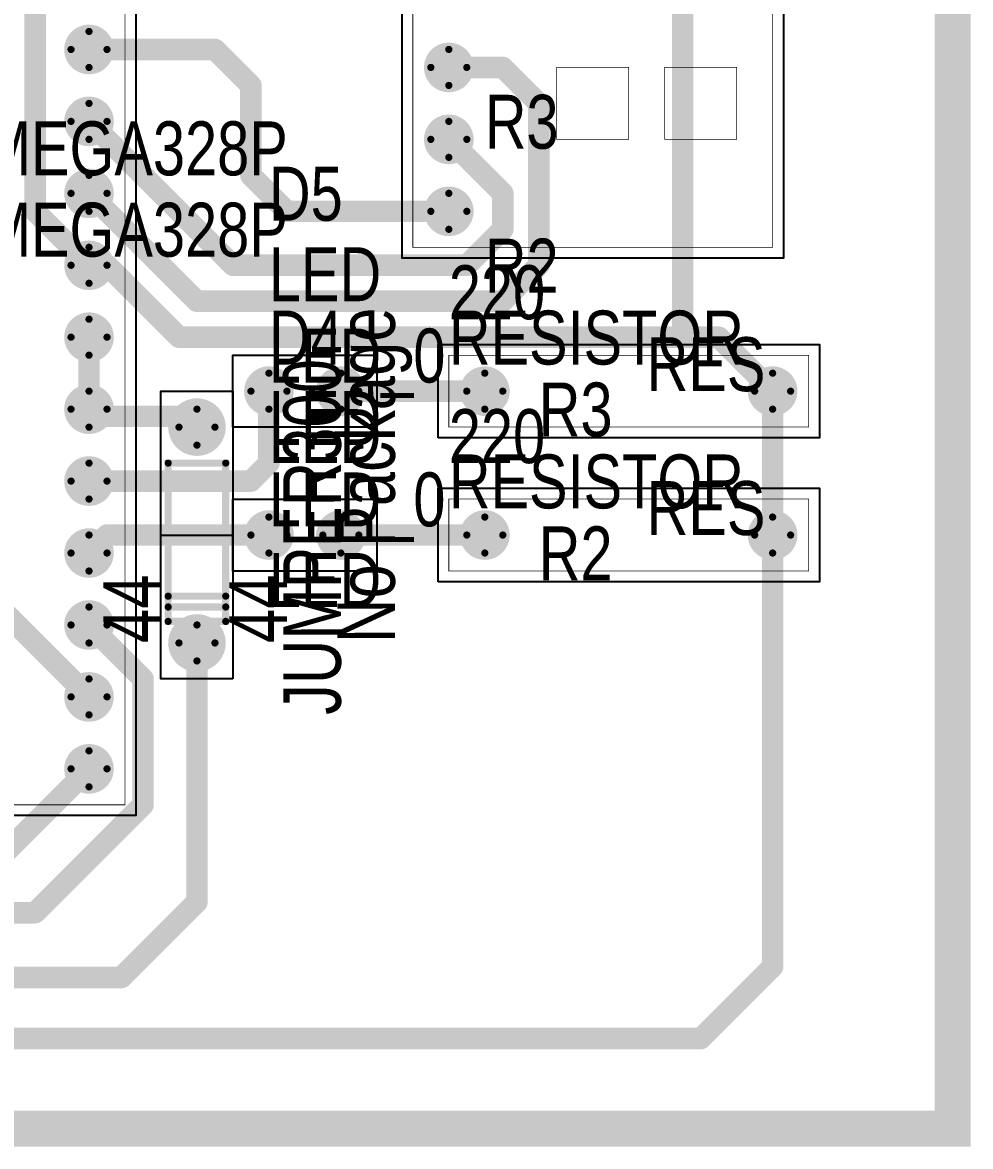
# Model space of a CAD drawing. Extents: x 0.2 to 44.6, y -5.7 to 3.4.
# Drawn here: x 3.758 to 5.075, y 0.016 to 1.579 of the extents above; entities that cross this region are included whole.
import ezdxf

# ---------------------------------------------------------------- set-up
doc = ezdxf.new("R2010")
doc.units = 0

msp = doc.modelspace()

# ---------------------------------------------------------------- linework, layer by layer
at = {"const_width": 0.05}
msp.add_lwpolyline([(0.25, 0.041), (0.25, 3.291), (5.05, 3.291), (5.05, 0.041), (0.25, 0.041)], close=True, dxfattribs=at)
for points in [[(4.285, 1.981), (4.815, 1.981), (4.815, 1.251), (4.285, 1.251), (4.285, 1.981, -0.000128)], [(3.485, 0.476), (3.485, 1.906), (3.915, 1.906), (3.915, 0.476), (3.485, 0.476, -0.000104)], [(4.285, 1.251, 1), (4.285, 1.251, 1)], [(4.815, 1.251, 1), (4.815, 1.251, 1)], [(4.335, 1.001), (4.335, 1.131), (4.865, 1.131), (4.865, 1.001), (4.335, 1.001, -0.00013)], [(4.335, 1.131, 1), (4.335, 1.131, 1)], [(4.865, 1.131, 1), (4.865, 1.131, 1)], [(4.05, 1.116, 1), (4.05, 1.116, 1)], [(4.25, 1.116, 1), (4.25, 1.116, 1)], [(3.95, 1.066, 1), (3.95, 1.066, 1)], [(4.05, 1.066, 1), (4.05, 1.066, 1)], [(4.05, 1.016, 1), (4.05, 1.016, 1)], [(4.05, 1.016, 1), (4.05, 1.016, 1)], [(4.25, 1.016, 1), (4.25, 1.016, 1)], [(4.335, 1.001, 1), (4.335, 1.001, 1)], [(4.335, 1.001, 1), (4.335, 1.001, 1)], [(4.865, 1.001, 1), (4.865, 1.001, 1)], [(4.335, 0.931, 1), (4.335, 0.931, 1)], [(4.865, 0.931, 1), (4.865, 0.931, 1)], [(4.05, 0.916, 1), (4.05, 0.916, 1)], [(4.25, 0.916, 1), (4.25, 0.916, 1)], [(3.95, 0.866, 1), (3.95, 0.866, 1)], [(4.05, 0.866, 1), (4.05, 0.866, 1)], [(4.05, 0.816, 1), (4.05, 0.816, 1)], [(4.05, 0.816, 1), (4.05, 0.816, 1)], [(4.25, 0.816, 1), (4.25, 0.816, 1)], [(4.335, 0.801, 1), (4.335, 0.801, 1)], [(4.335, 0.801, 1), (4.335, 0.801, 1)], [(4.865, 0.801, 1), (4.865, 0.801, 1)], [(3.95, 0.666, 1), (3.95, 0.666, 1)], [(3.95, 0.666, 1), (3.95, 0.666, 1)], [(4.05, 0.666, 1), (4.05, 0.666, 1)], [(4.05, 0.666, 1), (4.05, 0.666, 1)], [(4.05, 0.666, 1), (4.05, 0.666, 1)], [(4.05, 0.666, 1), (4.05, 0.666, 1)], [(3.915, 0.476, 1), (3.915, 0.476, 1)]]:
    msp.add_lwpolyline(points, format="xyb", close=True)
for points in [[(4.05, 1.016), (4.05, 1.116), (4.25, 1.116), (4.25, 1.016), (4.05, 1.016)], [(4.05, 0.666), (3.95, 0.666), (3.95, 1.066), (4.05, 1.066), (4.05, 0.666)], [(4.335, 0.801), (4.335, 0.931), (4.865, 0.931), (4.865, 0.801), (4.335, 0.801)], [(4.05, 0.816), (4.05, 0.916), (4.25, 0.916), (4.25, 0.816), (4.05, 0.816)], [(4.05, 0.666), (3.95, 0.666), (3.95, 0.866), (4.05, 0.866), (4.05, 0.666)]]:
    msp.add_lwpolyline(points, close=True)
at = {"const_width": 0.025}
msp.add_lwpolyline([(5.0375, 0.041, 1), (5.0625, 0.041, 1)], format="xyb", close=True, dxfattribs=at)
at = {"layer": 'AST', "const_width": 0.01}
for points in [[(3.96, 0.766), (3.96, 0.966), (4.04, 0.966), (4.04, 0.766), (3.96, 0.766)], [(3.96, 0.746), (3.96, 0.781), (4.04, 0.781), (4.04, 0.746), (3.96, 0.746)]]:
    msp.add_lwpolyline(points, close=True, dxfattribs=at)
at = {"layer": 'AST', "const_width": 0.005}
for points in [[(3.9575, 0.966, 1), (3.9625, 0.966, 1)], [(4.0375, 0.966, 1), (4.0425, 0.966, 1)], [(3.9575, 0.781, 1), (3.9625, 0.781, 1)], [(4.0375, 0.781, 1), (4.0425, 0.781, 1)], [(3.9575, 0.766, 1), (3.9625, 0.766, 1)], [(3.9575, 0.766, 1), (3.9625, 0.766, 1)], [(4.0375, 0.766, 1), (4.0425, 0.766, 1)], [(3.9575, 0.746, 1), (3.9625, 0.746, 1)], [(3.9575, 0.746, 1), (3.9625, 0.746, 1)], [(4.0375, 0.746, 1), (4.0425, 0.746, 1)]]:
    msp.add_lwpolyline(points, format="xyb", close=True, dxfattribs=at)
at = {"layer": 'BOT', "const_width": 0.03}
for points in [[(4.675, 1.141), (4.675, 3.016)], [(3.775, 1.316), (3.775, 1.866)], [(4.025, 1.541), (3.85, 1.541)], [(4.075, 1.491), (4.025, 1.541)], [(4.425, 1.516), (4.35, 1.516)], [(4.475, 1.466), (4.425, 1.516)], [(4.075, 1.366), (4.075, 1.491)], [(4.475, 1.241), (4.475, 1.466)], [(4.05, 1.241), (3.85, 1.441)], [(4.35, 1.416), (4.425, 1.341)], [(4.125, 1.316), (4.075, 1.366)], [(3.85, 1.341), (4, 1.191)], [(4.425, 1.341), (4.425, 1.291)], [(3.85, 1.241), (3.775, 1.316)], [(4.35, 1.316), (4.125, 1.316)], [(4.425, 1.291), (4.375, 1.241)], [(3.875, 1.241), (3.85, 1.241)], [(3.975, 1.141), (3.875, 1.241)], [(4.375, 1.241), (4.05, 1.241)], [(4.425, 1.191), (4.475, 1.241)], [(4, 1.191), (4.425, 1.191)], [(3.85, 1.041), (3.85, 1.141)], [(4.675, 1.141), (3.975, 1.141)], [(4.725, 1.141), (4.675, 1.141)], [(4.725, 1.141), (4.675, 1.141)], [(4.8, 1.066), (4.725, 1.141)], [(4.8, 1.066), (4.725, 1.141)], [(4.1, 1.066), (4.1, 0.966)], [(4.2, 1.066), (4.4, 1.066)], [(4.8, 0.866), (4.8, 1.066)], [(3.85, 1.041), (3.86, 1.031)], [(3.86, 1.031), (3.985, 1.031)], [(3.985, 1.031), (4, 1.016)], [(4.1, 0.966), (4.075, 0.941)], [(4.075, 0.941), (3.85, 0.941)], [(3.85, 0.841), (3.875, 0.866)], [(3.875, 0.866), (4.1, 0.866)], [(4.2, 0.866), (4.4, 0.866)], [(4.8, 0.866), (4.8, 0.266)], [(3.725, 0.766), (3.85, 0.641)], [(3.925, 0.666), (3.85, 0.741)], [(4, 0.716), (4, 0.356)], [(3.925, 0.491), (3.925, 0.666)], [(3.715, 0.406), (3.85, 0.541)], [(3.775, 0.341), (3.925, 0.491)], [(4, 0.356), (3.895, 0.251)], [(2.15, 0.341), (3.775, 0.341)], [(3.895, 0.251), (2.39, 0.251)], [(4.8, 0.266), (4.7, 0.166)], [(4.7, 0.166), (3.175, 0.166)]]:
    msp.add_lwpolyline(points, dxfattribs=at)
at = {"layer": 'BOT'}
for points, const_width in [([(3.835, 1.541, 1), (3.865, 1.541, 1)], 0.031), ([(3.8425, 1.541, 1), (3.8575, 1.541, 1)], 0.015), ([(4.0175, 1.541, 1), (4.0325, 1.541, 1)], 0.015), ([(4.0175, 1.541, 1), (4.0325, 1.541, 1)], 0.015), ([(4.335, 1.516, 1), (4.365, 1.516, 1)], 0.031), ([(4.3425, 1.516, 1), (4.3575, 1.516, 1)], 0.015), ([(4.4175, 1.516, 1), (4.4325, 1.516, 1)], 0.015), ([(4.4175, 1.516, 1), (4.4325, 1.516, 1)], 0.015), ([(4.0675, 1.491, 1), (4.0825, 1.491, 1)], 0.015), ([(4.0675, 1.491, 1), (4.0825, 1.491, 1)], 0.015), ([(3.835, 1.441, 1), (3.865, 1.441, 1)], 0.031), ([(4.4675, 1.466, 1), (4.4825, 1.466, 1)], 0.015), ([(4.4675, 1.466, 1), (4.4825, 1.466, 1)], 0.015), ([(3.8425, 1.441, 1), (3.8575, 1.441, 1)], 0.015), ([(4.335, 1.416, 1), (4.365, 1.416, 1)], 0.031), ([(4.3425, 1.416, 1), (4.3575, 1.416, 1)], 0.015), ([(4.0675, 1.366, 1), (4.0825, 1.366, 1)], 0.015), ([(4.0675, 1.366, 1), (4.0825, 1.366, 1)], 0.015), ([(3.835, 1.341, 1), (3.865, 1.341, 1)], 0.031), ([(3.8425, 1.341, 1), (3.8575, 1.341, 1)], 0.015), ([(4.335, 1.316, 1), (4.365, 1.316, 1)], 0.031), ([(4.4175, 1.341, 1), (4.4325, 1.341, 1)], 0.015), ([(4.4175, 1.341, 1), (4.4325, 1.341, 1)], 0.015), ([(3.7675, 1.316, 1), (3.7825, 1.316, 1)], 0.015), ([(3.7675, 1.316, 1), (3.7825, 1.316, 1)], 0.015), ([(4.1175, 1.316, 1), (4.1325, 1.316, 1)], 0.015), ([(4.1175, 1.316, 1), (4.1325, 1.316, 1)], 0.015), ([(4.3425, 1.316, 1), (4.3575, 1.316, 1)], 0.015), ([(4.4175, 1.291, 1), (4.4325, 1.291, 1)], 0.015), ([(4.4175, 1.291, 1), (4.4325, 1.291, 1)], 0.015), ([(3.835, 1.241, 1), (3.865, 1.241, 1)], 0.031), ([(3.8425, 1.241, 1), (3.8575, 1.241, 1)], 0.015), ([(3.8425, 1.241, 1), (3.8575, 1.241, 1)], 0.015), ([(3.8675, 1.241, 1), (3.8825, 1.241, 1)], 0.015), ([(3.8675, 1.241, 1), (3.8825, 1.241, 1)], 0.015), ([(4.0425, 1.241, 1), (4.0575, 1.241, 1)], 0.015), ([(4.0425, 1.241, 1), (4.0575, 1.241, 1)], 0.015), ([(4.3675, 1.241, 1), (4.3825, 1.241, 1)], 0.015), ([(4.3675, 1.241, 1), (4.3825, 1.241, 1)], 0.015), ([(4.4675, 1.241, 1), (4.4825, 1.241, 1)], 0.015), ([(4.4675, 1.241, 1), (4.4825, 1.241, 1)], 0.015), ([(3.9925, 1.191, 1), (4.0075, 1.191, 1)], 0.015), ([(3.9925, 1.191, 1), (4.0075, 1.191, 1)], 0.015), ([(4.4175, 1.191, 1), (4.4325, 1.191, 1)], 0.015), ([(4.4175, 1.191, 1), (4.4325, 1.191, 1)], 0.015), ([(3.835, 1.141, 1), (3.865, 1.141, 1)], 0.031), ([(3.8425, 1.141, 1), (3.8575, 1.141, 1)], 0.015), ([(3.9675, 1.141, 1), (3.9825, 1.141, 1)], 0.015), ([(3.9675, 1.141, 1), (3.9825, 1.141, 1)], 0.015), ([(4.6675, 1.141, 1), (4.6825, 1.141, 1)], 0.015), ([(4.6675, 1.141, 1), (4.6825, 1.141, 1)], 0.015), ([(4.6675, 1.141, 1), (4.6825, 1.141, 1)], 0.015), ([(4.6675, 1.141, 1), (4.6825, 1.141, 1)], 0.015), ([(4.7175, 1.141, 1), (4.7325, 1.141, 1)], 0.015), ([(4.7175, 1.141, 1), (4.7325, 1.141, 1)], 0.015), ([(4.7175, 1.141, 1), (4.7325, 1.141, 1)], 0.015), ([(4.7175, 1.141, 1), (4.7325, 1.141, 1)], 0.015), ([(4.085, 1.066, 1), (4.115, 1.066, 1)], 0.031), ([(4.185, 1.066, 1), (4.215, 1.066, 1)], 0.031), ([(4.385, 1.066, 1), (4.415, 1.066, 1)], 0.031), ([(4.785, 1.066, 1), (4.815, 1.066, 1)], 0.031), ([(4.0925, 1.066, 1), (4.1075, 1.066, 1)], 0.015), ([(4.1925, 1.066, 1), (4.2075, 1.066, 1)], 0.015), ([(4.3925, 1.066, 1), (4.4075, 1.066, 1)], 0.015), ([(4.7925, 1.066, 1), (4.8075, 1.066, 1)], 0.015), ([(4.7925, 1.066, 1), (4.8075, 1.066, 1)], 0.015), ([(4.7925, 1.066, 1), (4.8075, 1.066, 1)], 0.015), ([(3.835, 1.041, 1), (3.865, 1.041, 1)], 0.031), ([(3.8425, 1.041, 1), (3.8575, 1.041, 1)], 0.015), ([(3.8425, 1.041, 1), (3.8575, 1.041, 1)], 0.015), ([(3.8525, 1.031, 1), (3.8675, 1.031, 1)], 0.015), ([(3.8525, 1.031, 1), (3.8675, 1.031, 1)], 0.015), ([(3.985, 1.016, 1), (4.015, 1.016, 1)], 0.031), ([(3.9775, 1.031, 1), (3.9925, 1.031, 1)], 0.015), ([(3.9775, 1.031, 1), (3.9925, 1.031, 1)], 0.015), ([(3.9925, 1.016, 1), (4.0075, 1.016, 1)], 0.015), ([(3.835, 0.941, 1), (3.865, 0.941, 1)], 0.031), ([(4.0925, 0.966, 1), (4.1075, 0.966, 1)], 0.015), ([(4.0925, 0.966, 1), (4.1075, 0.966, 1)], 0.015), ([(3.8425, 0.941, 1), (3.8575, 0.941, 1)], 0.015), ([(4.0675, 0.941, 1), (4.0825, 0.941, 1)], 0.015), ([(4.0675, 0.941, 1), (4.0825, 0.941, 1)], 0.015), ([(4.085, 0.866, 1), (4.115, 0.866, 1)], 0.031), ([(4.185, 0.866, 1), (4.215, 0.866, 1)], 0.031), ([(4.385, 0.866, 1), (4.415, 0.866, 1)], 0.031), ([(4.785, 0.866, 1), (4.815, 0.866, 1)], 0.031), ([(3.8675, 0.866, 1), (3.8825, 0.866, 1)], 0.015), ([(3.8675, 0.866, 1), (3.8825, 0.866, 1)], 0.015), ([(4.0925, 0.866, 1), (4.1075, 0.866, 1)], 0.015), ([(4.1925, 0.866, 1), (4.2075, 0.866, 1)], 0.015), ([(4.3925, 0.866, 1), (4.4075, 0.866, 1)], 0.015), ([(4.7925, 0.866, 1), (4.8075, 0.866, 1)], 0.015), ([(4.7925, 0.866, 1), (4.8075, 0.866, 1)], 0.015), ([(3.835, 0.841, 1), (3.865, 0.841, 1)], 0.031), ([(3.8425, 0.841, 1), (3.8575, 0.841, 1)], 0.015), ([(3.835, 0.741, 1), (3.865, 0.741, 1)], 0.031), ([(3.8425, 0.741, 1), (3.8575, 0.741, 1)], 0.015), ([(3.985, 0.716, 1), (4.015, 0.716, 1)], 0.031), ([(3.9925, 0.716, 1), (4.0075, 0.716, 1)], 0.015), ([(3.9175, 0.666, 1), (3.9325, 0.666, 1)], 0.015), ([(3.9175, 0.666, 1), (3.9325, 0.666, 1)], 0.015), ([(3.835, 0.641, 1), (3.865, 0.641, 1)], 0.031), ([(3.8425, 0.641, 1), (3.8575, 0.641, 1)], 0.015), ([(3.835, 0.541, 1), (3.865, 0.541, 1)], 0.031), ([(3.8425, 0.541, 1), (3.8575, 0.541, 1)], 0.015), ([(3.9175, 0.491, 1), (3.9325, 0.491, 1)], 0.015), ([(3.9175, 0.491, 1), (3.9325, 0.491, 1)], 0.015), ([(3.9925, 0.356, 1), (4.0075, 0.356, 1)], 0.015), ([(3.9925, 0.356, 1), (4.0075, 0.356, 1)], 0.015), ([(3.7675, 0.341, 1), (3.7825, 0.341, 1)], 0.015), ([(3.7675, 0.341, 1), (3.7825, 0.341, 1)], 0.015), ([(3.8875, 0.251, 1), (3.9025, 0.251, 1)], 0.015), ([(3.8875, 0.251, 1), (3.9025, 0.251, 1)], 0.015), ([(4.7925, 0.266, 1), (4.8075, 0.266, 1)], 0.015), ([(4.7925, 0.266, 1), (4.8075, 0.266, 1)], 0.015), ([(4.6925, 0.166, 1), (4.7075, 0.166, 1)], 0.015), ([(4.6925, 0.166, 1), (4.7075, 0.166, 1)], 0.015)]:
    msp.add_lwpolyline(points, format="xyb", close=True, dxfattribs=dict(at, const_width=const_width))
at = {"layer": 'DRD', "const_width": 0.01}
for points in [[(3.85, 1.516), (3.85, 1.566)], [(3.825, 1.541), (3.875, 1.541)], [(4.35, 1.491), (4.35, 1.541)], [(4.325, 1.516), (4.375, 1.516)], [(3.85, 1.416), (3.85, 1.466)], [(3.825, 1.441), (3.875, 1.441)], [(4.35, 1.391), (4.35, 1.441)], [(4.325, 1.416), (4.375, 1.416)], [(3.85, 1.316), (3.85, 1.366)], [(3.825, 1.341), (3.875, 1.341)], [(4.35, 1.291), (4.35, 1.341)], [(4.325, 1.316), (4.375, 1.316)], [(3.85, 1.216), (3.85, 1.266)], [(3.825, 1.241), (3.875, 1.241)], [(3.85, 1.116), (3.85, 1.166)], [(3.825, 1.141), (3.875, 1.141)], [(4.1, 1.041), (4.1, 1.091)], [(4.2, 1.041), (4.2, 1.091)], [(4.4, 1.041), (4.4, 1.091)], [(4.8, 1.041), (4.8, 1.091)], [(3.85, 1.016), (3.85, 1.066)], [(4.075, 1.066), (4.125, 1.066)], [(4.175, 1.066), (4.225, 1.066)], [(4.375, 1.066), (4.425, 1.066)], [(4.775, 1.066), (4.825, 1.066)], [(3.825, 1.041), (3.875, 1.041)], [(4, 0.991), (4, 1.041)], [(3.975, 1.016), (4.025, 1.016)], [(3.85, 0.916), (3.85, 0.966)], [(3.825, 0.941), (3.875, 0.941)], [(4.1, 0.841), (4.1, 0.891)], [(4.2, 0.841), (4.2, 0.891)], [(4.4, 0.841), (4.4, 0.891)], [(4.8, 0.841), (4.8, 0.891)], [(3.85, 0.816), (3.85, 0.866)], [(4.075, 0.866), (4.125, 0.866)], [(4.175, 0.866), (4.225, 0.866)], [(4.375, 0.866), (4.425, 0.866)], [(4.775, 0.866), (4.825, 0.866)], [(3.825, 0.841), (3.875, 0.841)], [(3.85, 0.716), (3.85, 0.766)], [(3.825, 0.741), (3.875, 0.741)], [(4, 0.691), (4, 0.741)], [(3.975, 0.716), (4.025, 0.716)], [(3.85, 0.616), (3.85, 0.666)], [(3.825, 0.641), (3.875, 0.641)], [(3.85, 0.516), (3.85, 0.566)], [(3.825, 0.541), (3.875, 0.541)]]:
    msp.add_lwpolyline(points, dxfattribs=at)
at = {"layer": 'DRD', "const_width": 0.005}
for points in [[(3.8475, 1.566, 1), (3.8525, 1.566, 1)], [(3.8225, 1.541, 1), (3.8275, 1.541, 1)], [(3.8725, 1.541, 1), (3.8775, 1.541, 1)], [(4.3475, 1.541, 1), (4.3525, 1.541, 1)], [(3.8475, 1.516, 1), (3.8525, 1.516, 1)], [(4.3225, 1.516, 1), (4.3275, 1.516, 1)], [(4.3725, 1.516, 1), (4.3775, 1.516, 1)], [(4.3475, 1.491, 1), (4.3525, 1.491, 1)], [(3.8475, 1.466, 1), (3.8525, 1.466, 1)], [(3.8225, 1.441, 1), (3.8275, 1.441, 1)], [(3.8725, 1.441, 1), (3.8775, 1.441, 1)], [(4.3475, 1.441, 1), (4.3525, 1.441, 1)], [(3.8475, 1.416, 1), (3.8525, 1.416, 1)], [(4.3225, 1.416, 1), (4.3275, 1.416, 1)], [(4.3725, 1.416, 1), (4.3775, 1.416, 1)], [(4.3475, 1.391, 1), (4.3525, 1.391, 1)], [(3.8475, 1.366, 1), (3.8525, 1.366, 1)], [(3.8225, 1.341, 1), (3.8275, 1.341, 1)], [(3.8725, 1.341, 1), (3.8775, 1.341, 1)], [(4.3475, 1.341, 1), (4.3525, 1.341, 1)], [(3.8475, 1.316, 1), (3.8525, 1.316, 1)], [(4.3225, 1.316, 1), (4.3275, 1.316, 1)], [(4.3725, 1.316, 1), (4.3775, 1.316, 1)], [(4.3475, 1.291, 1), (4.3525, 1.291, 1)], [(3.8475, 1.266, 1), (3.8525, 1.266, 1)], [(3.8225, 1.241, 1), (3.8275, 1.241, 1)], [(3.8725, 1.241, 1), (3.8775, 1.241, 1)], [(3.8475, 1.216, 1), (3.8525, 1.216, 1)], [(3.8475, 1.166, 1), (3.8525, 1.166, 1)], [(3.8225, 1.141, 1), (3.8275, 1.141, 1)], [(3.8725, 1.141, 1), (3.8775, 1.141, 1)], [(3.8475, 1.116, 1), (3.8525, 1.116, 1)], [(4.0975, 1.091, 1), (4.1025, 1.091, 1)], [(4.1975, 1.091, 1), (4.2025, 1.091, 1)], [(4.3975, 1.091, 1), (4.4025, 1.091, 1)], [(4.7975, 1.091, 1), (4.8025, 1.091, 1)], [(3.8475, 1.066, 1), (3.8525, 1.066, 1)], [(4.0725, 1.066, 1), (4.0775, 1.066, 1)], [(4.1225, 1.066, 1), (4.1275, 1.066, 1)], [(4.1725, 1.066, 1), (4.1775, 1.066, 1)], [(4.2225, 1.066, 1), (4.2275, 1.066, 1)], [(4.3725, 1.066, 1), (4.3775, 1.066, 1)], [(4.4225, 1.066, 1), (4.4275, 1.066, 1)], [(4.7725, 1.066, 1), (4.7775, 1.066, 1)], [(4.8225, 1.066, 1), (4.8275, 1.066, 1)], [(3.8225, 1.041, 1), (3.8275, 1.041, 1)], [(3.8725, 1.041, 1), (3.8775, 1.041, 1)], [(3.9975, 1.041, 1), (4.0025, 1.041, 1)], [(4.0975, 1.041, 1), (4.1025, 1.041, 1)], [(4.1975, 1.041, 1), (4.2025, 1.041, 1)], [(4.3975, 1.041, 1), (4.4025, 1.041, 1)], [(4.7975, 1.041, 1), (4.8025, 1.041, 1)], [(3.8475, 1.016, 1), (3.8525, 1.016, 1)], [(3.9725, 1.016, 1), (3.9775, 1.016, 1)], [(4.0225, 1.016, 1), (4.0275, 1.016, 1)], [(3.9975, 0.991, 1), (4.0025, 0.991, 1)], [(3.8475, 0.966, 1), (3.8525, 0.966, 1)], [(3.8225, 0.941, 1), (3.8275, 0.941, 1)], [(3.8725, 0.941, 1), (3.8775, 0.941, 1)], [(3.8475, 0.916, 1), (3.8525, 0.916, 1)], [(4.0975, 0.891, 1), (4.1025, 0.891, 1)], [(4.1975, 0.891, 1), (4.2025, 0.891, 1)], [(4.3975, 0.891, 1), (4.4025, 0.891, 1)], [(4.7975, 0.891, 1), (4.8025, 0.891, 1)], [(3.8475, 0.866, 1), (3.8525, 0.866, 1)], [(4.0725, 0.866, 1), (4.0775, 0.866, 1)], [(4.1225, 0.866, 1), (4.1275, 0.866, 1)], [(4.1725, 0.866, 1), (4.1775, 0.866, 1)], [(4.2225, 0.866, 1), (4.2275, 0.866, 1)], [(4.3725, 0.866, 1), (4.3775, 0.866, 1)], [(4.4225, 0.866, 1), (4.4275, 0.866, 1)], [(4.7725, 0.866, 1), (4.7775, 0.866, 1)], [(4.8225, 0.866, 1), (4.8275, 0.866, 1)], [(3.8225, 0.841, 1), (3.8275, 0.841, 1)], [(3.8725, 0.841, 1), (3.8775, 0.841, 1)], [(4.0975, 0.841, 1), (4.1025, 0.841, 1)], [(4.1975, 0.841, 1), (4.2025, 0.841, 1)], [(4.3975, 0.841, 1), (4.4025, 0.841, 1)], [(4.7975, 0.841, 1), (4.8025, 0.841, 1)], [(3.8475, 0.816, 1), (3.8525, 0.816, 1)], [(3.8475, 0.766, 1), (3.8525, 0.766, 1)], [(3.8225, 0.741, 1), (3.8275, 0.741, 1)], [(3.8725, 0.741, 1), (3.8775, 0.741, 1)], [(3.9975, 0.741, 1), (4.0025, 0.741, 1)], [(3.8475, 0.716, 1), (3.8525, 0.716, 1)], [(3.9725, 0.716, 1), (3.9775, 0.716, 1)], [(4.0225, 0.716, 1), (4.0275, 0.716, 1)], [(3.9975, 0.691, 1), (4.0025, 0.691, 1)], [(3.8475, 0.666, 1), (3.8525, 0.666, 1)], [(3.8225, 0.641, 1), (3.8275, 0.641, 1)], [(3.8725, 0.641, 1), (3.8775, 0.641, 1)], [(3.8475, 0.616, 1), (3.8525, 0.616, 1)], [(3.8475, 0.566, 1), (3.8525, 0.566, 1)], [(3.8225, 0.541, 1), (3.8275, 0.541, 1)], [(3.8725, 0.541, 1), (3.8775, 0.541, 1)], [(3.8475, 0.516, 1), (3.8525, 0.516, 1)]]:
    msp.add_lwpolyline(points, format="xyb", close=True, dxfattribs=at)
at = {"layer": 'DRL', "const_width": 0.019}
for points in [[(3.841, 1.541, 1), (3.859, 1.541, 1)], [(4.341, 1.516, 1), (4.359, 1.516, 1)], [(3.841, 1.441, 1), (3.859, 1.441, 1)], [(4.341, 1.416, 1), (4.359, 1.416, 1)], [(3.841, 1.341, 1), (3.859, 1.341, 1)], [(4.341, 1.316, 1), (4.359, 1.316, 1)], [(3.841, 1.241, 1), (3.859, 1.241, 1)], [(3.841, 1.141, 1), (3.859, 1.141, 1)], [(4.091, 1.066, 1), (4.109, 1.066, 1)], [(4.191, 1.066, 1), (4.209, 1.066, 1)], [(4.391, 1.066, 1), (4.409, 1.066, 1)], [(4.791, 1.066, 1), (4.809, 1.066, 1)], [(3.841, 1.041, 1), (3.859, 1.041, 1)], [(3.991, 1.016, 1), (4.009, 1.016, 1)], [(3.841, 0.941, 1), (3.859, 0.941, 1)], [(4.091, 0.866, 1), (4.109, 0.866, 1)], [(4.191, 0.866, 1), (4.209, 0.866, 1)], [(4.391, 0.866, 1), (4.409, 0.866, 1)], [(4.791, 0.866, 1), (4.809, 0.866, 1)], [(3.841, 0.841, 1), (3.859, 0.841, 1)], [(3.841, 0.741, 1), (3.859, 0.741, 1)], [(3.991, 0.716, 1), (4.009, 0.716, 1)], [(3.841, 0.641, 1), (3.859, 0.641, 1)], [(3.841, 0.541, 1), (3.859, 0.541, 1)]]:
    msp.add_lwpolyline(points, format="xyb", close=True, dxfattribs=at)
at = {"layer": 'GND'}
for points, const_width in [([(3.833, 1.541, 1), (3.867, 1.541, 1)], 0.035), ([(4.333, 1.516, 1), (4.367, 1.516, 1)], 0.035), ([(3.833, 1.441, 1), (3.867, 1.441, 1)], 0.035), ([(4.333, 1.416, 1), (4.367, 1.416, 1)], 0.035), ([(3.833, 1.341, 1), (3.867, 1.341, 1)], 0.035), ([(4.333, 1.316, 1), (4.367, 1.316, 1)], 0.035), ([(3.833, 1.241, 1), (3.867, 1.241, 1)], 0.035), ([(3.833, 1.141, 1), (3.867, 1.141, 1)], 0.035), ([(4.083, 1.066, 1), (4.117, 1.066, 1)], 0.035), ([(4.183, 1.066, 1), (4.217, 1.066, 1)], 0.035), ([(4.383, 1.066, 1), (4.417, 1.066, 1)], 0.035), ([(4.783, 1.066, 1), (4.817, 1.066, 1)], 0.035), ([(3.833, 1.041, 1), (3.867, 1.041, 1)], 0.035), ([(3.98, 1.016, 1), (4.02, 1.016, 1)], 0.04), ([(3.833, 0.941, 1), (3.867, 0.941, 1)], 0.035), ([(4.083, 0.866, 1), (4.117, 0.866, 1)], 0.035), ([(4.183, 0.866, 1), (4.217, 0.866, 1)], 0.035), ([(4.383, 0.866, 1), (4.417, 0.866, 1)], 0.035), ([(4.783, 0.866, 1), (4.817, 0.866, 1)], 0.035), ([(3.833, 0.841, 1), (3.867, 0.841, 1)], 0.035), ([(3.833, 0.741, 1), (3.867, 0.741, 1)], 0.035), ([(3.98, 0.716, 1), (4.02, 0.716, 1)], 0.04), ([(3.833, 0.641, 1), (3.867, 0.641, 1)], 0.035), ([(3.833, 0.541, 1), (3.867, 0.541, 1)], 0.035)]:
    msp.add_lwpolyline(points, format="xyb", close=True, dxfattribs=dict(at, const_width=const_width))
at = {"layer": 'I10', "const_width": 0.031}
for points in [[(3.835, 1.541, 1), (3.865, 1.541, 1)], [(4.335, 1.516, 1), (4.365, 1.516, 1)], [(3.835, 1.441, 1), (3.865, 1.441, 1)], [(4.335, 1.416, 1), (4.365, 1.416, 1)], [(3.835, 1.341, 1), (3.865, 1.341, 1)], [(4.335, 1.316, 1), (4.365, 1.316, 1)], [(3.835, 1.241, 1), (3.865, 1.241, 1)], [(3.835, 1.141, 1), (3.865, 1.141, 1)], [(4.085, 1.066, 1), (4.115, 1.066, 1)], [(4.185, 1.066, 1), (4.215, 1.066, 1)], [(4.385, 1.066, 1), (4.415, 1.066, 1)], [(4.785, 1.066, 1), (4.815, 1.066, 1)], [(3.835, 1.041, 1), (3.865, 1.041, 1)], [(3.985, 1.016, 1), (4.015, 1.016, 1)], [(3.835, 0.941, 1), (3.865, 0.941, 1)], [(4.085, 0.866, 1), (4.115, 0.866, 1)], [(4.185, 0.866, 1), (4.215, 0.866, 1)], [(4.385, 0.866, 1), (4.415, 0.866, 1)], [(4.785, 0.866, 1), (4.815, 0.866, 1)], [(3.835, 0.841, 1), (3.865, 0.841, 1)], [(3.835, 0.741, 1), (3.865, 0.741, 1)], [(3.985, 0.716, 1), (4.015, 0.716, 1)], [(3.835, 0.641, 1), (3.865, 0.641, 1)], [(3.835, 0.541, 1), (3.865, 0.541, 1)]]:
    msp.add_lwpolyline(points, format="xyb", close=True, dxfattribs=at)
at = {"layer": 'I11', "const_width": 0.031}
for points in [[(3.835, 1.541, 1), (3.865, 1.541, 1)], [(4.335, 1.516, 1), (4.365, 1.516, 1)], [(3.835, 1.441, 1), (3.865, 1.441, 1)], [(4.335, 1.416, 1), (4.365, 1.416, 1)], [(3.835, 1.341, 1), (3.865, 1.341, 1)], [(4.335, 1.316, 1), (4.365, 1.316, 1)], [(3.835, 1.241, 1), (3.865, 1.241, 1)], [(3.835, 1.141, 1), (3.865, 1.141, 1)], [(4.085, 1.066, 1), (4.115, 1.066, 1)], [(4.185, 1.066, 1), (4.215, 1.066, 1)], [(4.385, 1.066, 1), (4.415, 1.066, 1)], [(4.785, 1.066, 1), (4.815, 1.066, 1)], [(3.835, 1.041, 1), (3.865, 1.041, 1)], [(3.985, 1.016, 1), (4.015, 1.016, 1)], [(3.835, 0.941, 1), (3.865, 0.941, 1)], [(4.085, 0.866, 1), (4.115, 0.866, 1)], [(4.185, 0.866, 1), (4.215, 0.866, 1)], [(4.385, 0.866, 1), (4.415, 0.866, 1)], [(4.785, 0.866, 1), (4.815, 0.866, 1)], [(3.835, 0.841, 1), (3.865, 0.841, 1)], [(3.835, 0.741, 1), (3.865, 0.741, 1)], [(3.985, 0.716, 1), (4.015, 0.716, 1)], [(3.835, 0.641, 1), (3.865, 0.641, 1)], [(3.835, 0.541, 1), (3.865, 0.541, 1)]]:
    msp.add_lwpolyline(points, format="xyb", close=True, dxfattribs=at)
at = {"layer": 'I12', "const_width": 0.031}
for points in [[(3.835, 1.541, 1), (3.865, 1.541, 1)], [(4.335, 1.516, 1), (4.365, 1.516, 1)], [(3.835, 1.441, 1), (3.865, 1.441, 1)], [(4.335, 1.416, 1), (4.365, 1.416, 1)], [(3.835, 1.341, 1), (3.865, 1.341, 1)], [(4.335, 1.316, 1), (4.365, 1.316, 1)], [(3.835, 1.241, 1), (3.865, 1.241, 1)], [(3.835, 1.141, 1), (3.865, 1.141, 1)], [(4.085, 1.066, 1), (4.115, 1.066, 1)], [(4.185, 1.066, 1), (4.215, 1.066, 1)], [(4.385, 1.066, 1), (4.415, 1.066, 1)], [(4.785, 1.066, 1), (4.815, 1.066, 1)], [(3.835, 1.041, 1), (3.865, 1.041, 1)], [(3.985, 1.016, 1), (4.015, 1.016, 1)], [(3.835, 0.941, 1), (3.865, 0.941, 1)], [(4.085, 0.866, 1), (4.115, 0.866, 1)], [(4.185, 0.866, 1), (4.215, 0.866, 1)], [(4.385, 0.866, 1), (4.415, 0.866, 1)], [(4.785, 0.866, 1), (4.815, 0.866, 1)], [(3.835, 0.841, 1), (3.865, 0.841, 1)], [(3.835, 0.741, 1), (3.865, 0.741, 1)], [(3.985, 0.716, 1), (4.015, 0.716, 1)], [(3.835, 0.641, 1), (3.865, 0.641, 1)], [(3.835, 0.541, 1), (3.865, 0.541, 1)]]:
    msp.add_lwpolyline(points, format="xyb", close=True, dxfattribs=at)
at = {"layer": 'IN1', "const_width": 0.031}
for points in [[(3.835, 1.541, 1), (3.865, 1.541, 1)], [(4.335, 1.516, 1), (4.365, 1.516, 1)], [(3.835, 1.441, 1), (3.865, 1.441, 1)], [(4.335, 1.416, 1), (4.365, 1.416, 1)], [(3.835, 1.341, 1), (3.865, 1.341, 1)], [(4.335, 1.316, 1), (4.365, 1.316, 1)], [(3.835, 1.241, 1), (3.865, 1.241, 1)], [(3.835, 1.141, 1), (3.865, 1.141, 1)], [(4.085, 1.066, 1), (4.115, 1.066, 1)], [(4.185, 1.066, 1), (4.215, 1.066, 1)], [(4.385, 1.066, 1), (4.415, 1.066, 1)], [(4.785, 1.066, 1), (4.815, 1.066, 1)], [(3.835, 1.041, 1), (3.865, 1.041, 1)], [(3.985, 1.016, 1), (4.015, 1.016, 1)], [(3.835, 0.941, 1), (3.865, 0.941, 1)], [(4.085, 0.866, 1), (4.115, 0.866, 1)], [(4.185, 0.866, 1), (4.215, 0.866, 1)], [(4.385, 0.866, 1), (4.415, 0.866, 1)], [(4.785, 0.866, 1), (4.815, 0.866, 1)], [(3.835, 0.841, 1), (3.865, 0.841, 1)], [(3.835, 0.741, 1), (3.865, 0.741, 1)], [(3.985, 0.716, 1), (4.015, 0.716, 1)], [(3.835, 0.641, 1), (3.865, 0.641, 1)], [(3.835, 0.541, 1), (3.865, 0.541, 1)]]:
    msp.add_lwpolyline(points, format="xyb", close=True, dxfattribs=at)
at = {"layer": 'IN2', "const_width": 0.031}
for points in [[(3.835, 1.541, 1), (3.865, 1.541, 1)], [(4.335, 1.516, 1), (4.365, 1.516, 1)], [(3.835, 1.441, 1), (3.865, 1.441, 1)], [(4.335, 1.416, 1), (4.365, 1.416, 1)], [(3.835, 1.341, 1), (3.865, 1.341, 1)], [(4.335, 1.316, 1), (4.365, 1.316, 1)], [(3.835, 1.241, 1), (3.865, 1.241, 1)], [(3.835, 1.141, 1), (3.865, 1.141, 1)], [(4.085, 1.066, 1), (4.115, 1.066, 1)], [(4.185, 1.066, 1), (4.215, 1.066, 1)], [(4.385, 1.066, 1), (4.415, 1.066, 1)], [(4.785, 1.066, 1), (4.815, 1.066, 1)], [(3.835, 1.041, 1), (3.865, 1.041, 1)], [(3.985, 1.016, 1), (4.015, 1.016, 1)], [(3.835, 0.941, 1), (3.865, 0.941, 1)], [(4.085, 0.866, 1), (4.115, 0.866, 1)], [(4.185, 0.866, 1), (4.215, 0.866, 1)], [(4.385, 0.866, 1), (4.415, 0.866, 1)], [(4.785, 0.866, 1), (4.815, 0.866, 1)], [(3.835, 0.841, 1), (3.865, 0.841, 1)], [(3.835, 0.741, 1), (3.865, 0.741, 1)], [(3.985, 0.716, 1), (4.015, 0.716, 1)], [(3.835, 0.641, 1), (3.865, 0.641, 1)], [(3.835, 0.541, 1), (3.865, 0.541, 1)]]:
    msp.add_lwpolyline(points, format="xyb", close=True, dxfattribs=at)
at = {"layer": 'IN3', "const_width": 0.031}
for points in [[(3.835, 1.541, 1), (3.865, 1.541, 1)], [(4.335, 1.516, 1), (4.365, 1.516, 1)], [(3.835, 1.441, 1), (3.865, 1.441, 1)], [(4.335, 1.416, 1), (4.365, 1.416, 1)], [(3.835, 1.341, 1), (3.865, 1.341, 1)], [(4.335, 1.316, 1), (4.365, 1.316, 1)], [(3.835, 1.241, 1), (3.865, 1.241, 1)], [(3.835, 1.141, 1), (3.865, 1.141, 1)], [(4.085, 1.066, 1), (4.115, 1.066, 1)], [(4.185, 1.066, 1), (4.215, 1.066, 1)], [(4.385, 1.066, 1), (4.415, 1.066, 1)], [(4.785, 1.066, 1), (4.815, 1.066, 1)], [(3.835, 1.041, 1), (3.865, 1.041, 1)], [(3.985, 1.016, 1), (4.015, 1.016, 1)], [(3.835, 0.941, 1), (3.865, 0.941, 1)], [(4.085, 0.866, 1), (4.115, 0.866, 1)], [(4.185, 0.866, 1), (4.215, 0.866, 1)], [(4.385, 0.866, 1), (4.415, 0.866, 1)], [(4.785, 0.866, 1), (4.815, 0.866, 1)], [(3.835, 0.841, 1), (3.865, 0.841, 1)], [(3.835, 0.741, 1), (3.865, 0.741, 1)], [(3.985, 0.716, 1), (4.015, 0.716, 1)], [(3.835, 0.641, 1), (3.865, 0.641, 1)], [(3.835, 0.541, 1), (3.865, 0.541, 1)]]:
    msp.add_lwpolyline(points, format="xyb", close=True, dxfattribs=at)
at = {"layer": 'IN4', "const_width": 0.031}
for points in [[(3.835, 1.541, 1), (3.865, 1.541, 1)], [(4.335, 1.516, 1), (4.365, 1.516, 1)], [(3.835, 1.441, 1), (3.865, 1.441, 1)], [(4.335, 1.416, 1), (4.365, 1.416, 1)], [(3.835, 1.341, 1), (3.865, 1.341, 1)], [(4.335, 1.316, 1), (4.365, 1.316, 1)], [(3.835, 1.241, 1), (3.865, 1.241, 1)], [(3.835, 1.141, 1), (3.865, 1.141, 1)], [(4.085, 1.066, 1), (4.115, 1.066, 1)], [(4.185, 1.066, 1), (4.215, 1.066, 1)], [(4.385, 1.066, 1), (4.415, 1.066, 1)], [(4.785, 1.066, 1), (4.815, 1.066, 1)], [(3.835, 1.041, 1), (3.865, 1.041, 1)], [(3.985, 1.016, 1), (4.015, 1.016, 1)], [(3.835, 0.941, 1), (3.865, 0.941, 1)], [(4.085, 0.866, 1), (4.115, 0.866, 1)], [(4.185, 0.866, 1), (4.215, 0.866, 1)], [(4.385, 0.866, 1), (4.415, 0.866, 1)], [(4.785, 0.866, 1), (4.815, 0.866, 1)], [(3.835, 0.841, 1), (3.865, 0.841, 1)], [(3.835, 0.741, 1), (3.865, 0.741, 1)], [(3.985, 0.716, 1), (4.015, 0.716, 1)], [(3.835, 0.641, 1), (3.865, 0.641, 1)], [(3.835, 0.541, 1), (3.865, 0.541, 1)]]:
    msp.add_lwpolyline(points, format="xyb", close=True, dxfattribs=at)
at = {"layer": 'IN5', "const_width": 0.031}
for points in [[(3.835, 1.541, 1), (3.865, 1.541, 1)], [(4.335, 1.516, 1), (4.365, 1.516, 1)], [(3.835, 1.441, 1), (3.865, 1.441, 1)], [(4.335, 1.416, 1), (4.365, 1.416, 1)], [(3.835, 1.341, 1), (3.865, 1.341, 1)], [(4.335, 1.316, 1), (4.365, 1.316, 1)], [(3.835, 1.241, 1), (3.865, 1.241, 1)], [(3.835, 1.141, 1), (3.865, 1.141, 1)], [(4.085, 1.066, 1), (4.115, 1.066, 1)], [(4.185, 1.066, 1), (4.215, 1.066, 1)], [(4.385, 1.066, 1), (4.415, 1.066, 1)], [(4.785, 1.066, 1), (4.815, 1.066, 1)], [(3.835, 1.041, 1), (3.865, 1.041, 1)], [(3.985, 1.016, 1), (4.015, 1.016, 1)], [(3.835, 0.941, 1), (3.865, 0.941, 1)], [(4.085, 0.866, 1), (4.115, 0.866, 1)], [(4.185, 0.866, 1), (4.215, 0.866, 1)], [(4.385, 0.866, 1), (4.415, 0.866, 1)], [(4.785, 0.866, 1), (4.815, 0.866, 1)], [(3.835, 0.841, 1), (3.865, 0.841, 1)], [(3.835, 0.741, 1), (3.865, 0.741, 1)], [(3.985, 0.716, 1), (4.015, 0.716, 1)], [(3.835, 0.641, 1), (3.865, 0.641, 1)], [(3.835, 0.541, 1), (3.865, 0.541, 1)]]:
    msp.add_lwpolyline(points, format="xyb", close=True, dxfattribs=at)
at = {"layer": 'IN6', "const_width": 0.031}
for points in [[(3.835, 1.541, 1), (3.865, 1.541, 1)], [(4.335, 1.516, 1), (4.365, 1.516, 1)], [(3.835, 1.441, 1), (3.865, 1.441, 1)], [(4.335, 1.416, 1), (4.365, 1.416, 1)], [(3.835, 1.341, 1), (3.865, 1.341, 1)], [(4.335, 1.316, 1), (4.365, 1.316, 1)], [(3.835, 1.241, 1), (3.865, 1.241, 1)], [(3.835, 1.141, 1), (3.865, 1.141, 1)], [(4.085, 1.066, 1), (4.115, 1.066, 1)], [(4.185, 1.066, 1), (4.215, 1.066, 1)], [(4.385, 1.066, 1), (4.415, 1.066, 1)], [(4.785, 1.066, 1), (4.815, 1.066, 1)], [(3.835, 1.041, 1), (3.865, 1.041, 1)], [(3.985, 1.016, 1), (4.015, 1.016, 1)], [(3.835, 0.941, 1), (3.865, 0.941, 1)], [(4.085, 0.866, 1), (4.115, 0.866, 1)], [(4.185, 0.866, 1), (4.215, 0.866, 1)], [(4.385, 0.866, 1), (4.415, 0.866, 1)], [(4.785, 0.866, 1), (4.815, 0.866, 1)], [(3.835, 0.841, 1), (3.865, 0.841, 1)], [(3.835, 0.741, 1), (3.865, 0.741, 1)], [(3.985, 0.716, 1), (4.015, 0.716, 1)], [(3.835, 0.641, 1), (3.865, 0.641, 1)], [(3.835, 0.541, 1), (3.865, 0.541, 1)]]:
    msp.add_lwpolyline(points, format="xyb", close=True, dxfattribs=at)
at = {"layer": 'IN7', "const_width": 0.031}
for points in [[(3.835, 1.541, 1), (3.865, 1.541, 1)], [(4.335, 1.516, 1), (4.365, 1.516, 1)], [(3.835, 1.441, 1), (3.865, 1.441, 1)], [(4.335, 1.416, 1), (4.365, 1.416, 1)], [(3.835, 1.341, 1), (3.865, 1.341, 1)], [(4.335, 1.316, 1), (4.365, 1.316, 1)], [(3.835, 1.241, 1), (3.865, 1.241, 1)], [(3.835, 1.141, 1), (3.865, 1.141, 1)], [(4.085, 1.066, 1), (4.115, 1.066, 1)], [(4.185, 1.066, 1), (4.215, 1.066, 1)], [(4.385, 1.066, 1), (4.415, 1.066, 1)], [(4.785, 1.066, 1), (4.815, 1.066, 1)], [(3.835, 1.041, 1), (3.865, 1.041, 1)], [(3.985, 1.016, 1), (4.015, 1.016, 1)], [(3.835, 0.941, 1), (3.865, 0.941, 1)], [(4.085, 0.866, 1), (4.115, 0.866, 1)], [(4.185, 0.866, 1), (4.215, 0.866, 1)], [(4.385, 0.866, 1), (4.415, 0.866, 1)], [(4.785, 0.866, 1), (4.815, 0.866, 1)], [(3.835, 0.841, 1), (3.865, 0.841, 1)], [(3.835, 0.741, 1), (3.865, 0.741, 1)], [(3.985, 0.716, 1), (4.015, 0.716, 1)], [(3.835, 0.641, 1), (3.865, 0.641, 1)], [(3.835, 0.541, 1), (3.865, 0.541, 1)]]:
    msp.add_lwpolyline(points, format="xyb", close=True, dxfattribs=at)
at = {"layer": 'IN8', "const_width": 0.031}
for points in [[(3.835, 1.541, 1), (3.865, 1.541, 1)], [(4.335, 1.516, 1), (4.365, 1.516, 1)], [(3.835, 1.441, 1), (3.865, 1.441, 1)], [(4.335, 1.416, 1), (4.365, 1.416, 1)], [(3.835, 1.341, 1), (3.865, 1.341, 1)], [(4.335, 1.316, 1), (4.365, 1.316, 1)], [(3.835, 1.241, 1), (3.865, 1.241, 1)], [(3.835, 1.141, 1), (3.865, 1.141, 1)], [(4.085, 1.066, 1), (4.115, 1.066, 1)], [(4.185, 1.066, 1), (4.215, 1.066, 1)], [(4.385, 1.066, 1), (4.415, 1.066, 1)], [(4.785, 1.066, 1), (4.815, 1.066, 1)], [(3.835, 1.041, 1), (3.865, 1.041, 1)], [(3.985, 1.016, 1), (4.015, 1.016, 1)], [(3.835, 0.941, 1), (3.865, 0.941, 1)], [(4.085, 0.866, 1), (4.115, 0.866, 1)], [(4.185, 0.866, 1), (4.215, 0.866, 1)], [(4.385, 0.866, 1), (4.415, 0.866, 1)], [(4.785, 0.866, 1), (4.815, 0.866, 1)], [(3.835, 0.841, 1), (3.865, 0.841, 1)], [(3.835, 0.741, 1), (3.865, 0.741, 1)], [(3.985, 0.716, 1), (4.015, 0.716, 1)], [(3.835, 0.641, 1), (3.865, 0.641, 1)], [(3.835, 0.541, 1), (3.865, 0.541, 1)]]:
    msp.add_lwpolyline(points, format="xyb", close=True, dxfattribs=at)
at = {"layer": 'IN9', "const_width": 0.031}
for points in [[(3.835, 1.541, 1), (3.865, 1.541, 1)], [(4.335, 1.516, 1), (4.365, 1.516, 1)], [(3.835, 1.441, 1), (3.865, 1.441, 1)], [(4.335, 1.416, 1), (4.365, 1.416, 1)], [(3.835, 1.341, 1), (3.865, 1.341, 1)], [(4.335, 1.316, 1), (4.365, 1.316, 1)], [(3.835, 1.241, 1), (3.865, 1.241, 1)], [(3.835, 1.141, 1), (3.865, 1.141, 1)], [(4.085, 1.066, 1), (4.115, 1.066, 1)], [(4.185, 1.066, 1), (4.215, 1.066, 1)], [(4.385, 1.066, 1), (4.415, 1.066, 1)], [(4.785, 1.066, 1), (4.815, 1.066, 1)], [(3.835, 1.041, 1), (3.865, 1.041, 1)], [(3.985, 1.016, 1), (4.015, 1.016, 1)], [(3.835, 0.941, 1), (3.865, 0.941, 1)], [(4.085, 0.866, 1), (4.115, 0.866, 1)], [(4.185, 0.866, 1), (4.215, 0.866, 1)], [(4.385, 0.866, 1), (4.415, 0.866, 1)], [(4.785, 0.866, 1), (4.815, 0.866, 1)], [(3.835, 0.841, 1), (3.865, 0.841, 1)], [(3.835, 0.741, 1), (3.865, 0.741, 1)], [(3.985, 0.716, 1), (4.015, 0.716, 1)], [(3.835, 0.641, 1), (3.865, 0.641, 1)], [(3.835, 0.541, 1), (3.865, 0.541, 1)]]:
    msp.add_lwpolyline(points, format="xyb", close=True, dxfattribs=at)
at = {"layer": 'PWR'}
for points, const_width in [([(3.833, 1.541, 1), (3.867, 1.541, 1)], 0.035), ([(4.333, 1.516, 1), (4.367, 1.516, 1)], 0.035), ([(3.833, 1.441, 1), (3.867, 1.441, 1)], 0.035), ([(4.333, 1.416, 1), (4.367, 1.416, 1)], 0.035), ([(3.833, 1.341, 1), (3.867, 1.341, 1)], 0.035), ([(4.333, 1.316, 1), (4.367, 1.316, 1)], 0.035), ([(3.833, 1.241, 1), (3.867, 1.241, 1)], 0.035), ([(3.833, 1.141, 1), (3.867, 1.141, 1)], 0.035), ([(4.083, 1.066, 1), (4.117, 1.066, 1)], 0.035), ([(4.183, 1.066, 1), (4.217, 1.066, 1)], 0.035), ([(4.383, 1.066, 1), (4.417, 1.066, 1)], 0.035), ([(4.783, 1.066, 1), (4.817, 1.066, 1)], 0.035), ([(3.833, 1.041, 1), (3.867, 1.041, 1)], 0.035), ([(3.98, 1.016, 1), (4.02, 1.016, 1)], 0.04), ([(3.833, 0.941, 1), (3.867, 0.941, 1)], 0.035), ([(4.083, 0.866, 1), (4.117, 0.866, 1)], 0.035), ([(4.183, 0.866, 1), (4.217, 0.866, 1)], 0.035), ([(4.383, 0.866, 1), (4.417, 0.866, 1)], 0.035), ([(4.783, 0.866, 1), (4.817, 0.866, 1)], 0.035), ([(3.833, 0.841, 1), (3.867, 0.841, 1)], 0.035), ([(3.833, 0.741, 1), (3.867, 0.741, 1)], 0.035), ([(3.98, 0.716, 1), (4.02, 0.716, 1)], 0.04), ([(3.833, 0.641, 1), (3.867, 0.641, 1)], 0.035), ([(3.833, 0.541, 1), (3.867, 0.541, 1)], 0.035)]:
    msp.add_lwpolyline(points, format="xyb", close=True, dxfattribs=dict(at, const_width=const_width))
at = {"layer": 'SMB', "const_width": 0.033}
for points in [[(3.834, 1.541, 1), (3.866, 1.541, 1)], [(4.334, 1.516, 1), (4.366, 1.516, 1)], [(3.834, 1.441, 1), (3.866, 1.441, 1)], [(4.334, 1.416, 1), (4.366, 1.416, 1)], [(3.834, 1.341, 1), (3.866, 1.341, 1)], [(4.334, 1.316, 1), (4.366, 1.316, 1)], [(3.834, 1.241, 1), (3.866, 1.241, 1)], [(3.834, 1.141, 1), (3.866, 1.141, 1)], [(4.084, 1.066, 1), (4.116, 1.066, 1)], [(4.184, 1.066, 1), (4.216, 1.066, 1)], [(4.384, 1.066, 1), (4.416, 1.066, 1)], [(4.784, 1.066, 1), (4.816, 1.066, 1)], [(3.834, 1.041, 1), (3.866, 1.041, 1)], [(3.984, 1.016, 1), (4.016, 1.016, 1)], [(3.834, 0.941, 1), (3.866, 0.941, 1)], [(4.084, 0.866, 1), (4.116, 0.866, 1)], [(4.184, 0.866, 1), (4.216, 0.866, 1)], [(4.384, 0.866, 1), (4.416, 0.866, 1)], [(4.784, 0.866, 1), (4.816, 0.866, 1)], [(3.834, 0.841, 1), (3.866, 0.841, 1)], [(3.834, 0.741, 1), (3.866, 0.741, 1)], [(3.984, 0.716, 1), (4.016, 0.716, 1)], [(3.834, 0.641, 1), (3.866, 0.641, 1)], [(3.834, 0.541, 1), (3.866, 0.541, 1)]]:
    msp.add_lwpolyline(points, format="xyb", close=True, dxfattribs=at)
at = {"layer": 'SMT', "const_width": 0.033}
for points in [[(3.834, 1.541, 1), (3.866, 1.541, 1)], [(4.334, 1.516, 1), (4.366, 1.516, 1)], [(3.834, 1.441, 1), (3.866, 1.441, 1)], [(4.334, 1.416, 1), (4.366, 1.416, 1)], [(3.834, 1.341, 1), (3.866, 1.341, 1)], [(4.334, 1.316, 1), (4.366, 1.316, 1)], [(3.834, 1.241, 1), (3.866, 1.241, 1)], [(3.834, 1.141, 1), (3.866, 1.141, 1)], [(4.084, 1.066, 1), (4.116, 1.066, 1)], [(4.184, 1.066, 1), (4.216, 1.066, 1)], [(4.384, 1.066, 1), (4.416, 1.066, 1)], [(4.784, 1.066, 1), (4.816, 1.066, 1)], [(3.834, 1.041, 1), (3.866, 1.041, 1)], [(3.984, 1.016, 1), (4.016, 1.016, 1)], [(3.834, 0.941, 1), (3.866, 0.941, 1)], [(4.084, 0.866, 1), (4.116, 0.866, 1)], [(4.184, 0.866, 1), (4.216, 0.866, 1)], [(4.384, 0.866, 1), (4.416, 0.866, 1)], [(4.784, 0.866, 1), (4.816, 0.866, 1)], [(3.834, 0.841, 1), (3.866, 0.841, 1)], [(3.834, 0.741, 1), (3.866, 0.741, 1)], [(3.984, 0.716, 1), (4.016, 0.716, 1)], [(3.834, 0.641, 1), (3.866, 0.641, 1)], [(3.834, 0.541, 1), (3.866, 0.541, 1)]]:
    msp.add_lwpolyline(points, format="xyb", close=True, dxfattribs=at)
at = {"layer": 'SST', "const_width": 0.01}
for points in [[(3.96, 0.766), (4.04, 0.766), (4.04, 0.966), (3.96, 0.966), (3.96, 0.766)], [(3.96, 0.746), (3.96, 0.781), (4.04, 0.781), (4.04, 0.746), (3.96, 0.746)]]:
    msp.add_lwpolyline(points, close=True, dxfattribs=at)
at = {"layer": 'SST', "const_width": 0.005}
for points in [[(3.9575, 0.966, 1), (3.9625, 0.966, 1)], [(4.0375, 0.966, 1), (4.0425, 0.966, 1)], [(3.9575, 0.781, 1), (3.9625, 0.781, 1)], [(4.0375, 0.781, 1), (4.0425, 0.781, 1)], [(3.9575, 0.766, 1), (3.9625, 0.766, 1)], [(3.9575, 0.766, 1), (3.9625, 0.766, 1)], [(4.0375, 0.766, 1), (4.0425, 0.766, 1)], [(3.9575, 0.746, 1), (3.9625, 0.746, 1)], [(3.9575, 0.746, 1), (3.9625, 0.746, 1)], [(4.0375, 0.746, 1), (4.0425, 0.746, 1)]]:
    msp.add_lwpolyline(points, format="xyb", close=True, dxfattribs=at)
at = {"layer": 'TOP', "const_width": 0.001}
for points in [[(4.3, 1.891), (4.3, 1.266), (4.8, 1.266), (4.8, 1.966), (4.3, 1.966), (4.3, 1.891)], [(3.5, 1.891), (3.5, 0.491), (3.9, 0.491), (3.9, 1.891), (3.5, 1.891)], [(4.6, 1.516), (4.6, 1.416), (4.5, 1.416), (4.5, 1.516), (4.6, 1.516)], [(4.75, 1.516), (4.65, 1.516), (4.65, 1.416), (4.75, 1.416), (4.75, 1.516)], [(4.35, 1.116), (4.35, 1.016), (4.85, 1.016), (4.85, 1.116), (4.35, 1.116)], [(4.35, 0.916), (4.35, 0.816), (4.85, 0.816), (4.85, 0.916), (4.35, 0.916)]]:
    msp.add_lwpolyline(points, close=True, dxfattribs=at)
at = {"layer": 'TOP'}
for points, const_width in [([(3.835, 1.541, 1), (3.865, 1.541, 1)], 0.031), ([(4.335, 1.516, 1), (4.365, 1.516, 1)], 0.031), ([(4.4997, 1.516, 1), (4.5003, 1.516, 1)], 0.0005), ([(4.5998, 1.516, 1), (4.6003, 1.516, 1)], 0.0005), ([(4.5998, 1.516, 1), (4.6003, 1.516, 1)], 0.0005), ([(4.6498, 1.516, 1), (4.6503, 1.516, 1)], 0.0005), ([(4.7497, 1.516, 1), (4.7503, 1.516, 1)], 0.0005), ([(4.7497, 1.516, 1), (4.7503, 1.516, 1)], 0.0005), ([(3.835, 1.441, 1), (3.865, 1.441, 1)], 0.031), ([(4.335, 1.416, 1), (4.365, 1.416, 1)], 0.031), ([(4.4997, 1.416, 1), (4.5003, 1.416, 1)], 0.0005), ([(4.5998, 1.416, 1), (4.6003, 1.416, 1)], 0.0005), ([(4.6498, 1.416, 1), (4.6503, 1.416, 1)], 0.0005), ([(4.7497, 1.416, 1), (4.7503, 1.416, 1)], 0.0005), ([(3.835, 1.341, 1), (3.865, 1.341, 1)], 0.031), ([(4.335, 1.316, 1), (4.365, 1.316, 1)], 0.031), ([(3.835, 1.241, 1), (3.865, 1.241, 1)], 0.031), ([(4.2997, 1.266, 1), (4.3003, 1.266, 1)], 0.0005), ([(4.7997, 1.266, 1), (4.8003, 1.266, 1)], 0.0005), ([(3.835, 1.141, 1), (3.865, 1.141, 1)], 0.031), ([(4.3498, 1.116, 1), (4.3503, 1.116, 1)], 0.0005), ([(4.3498, 1.116, 1), (4.3503, 1.116, 1)], 0.0005), ([(4.8498, 1.116, 1), (4.8503, 1.116, 1)], 0.0005), ([(4.085, 1.066, 1), (4.115, 1.066, 1)], 0.031), ([(4.185, 1.066, 1), (4.215, 1.066, 1)], 0.031), ([(4.385, 1.066, 1), (4.415, 1.066, 1)], 0.031), ([(4.785, 1.066, 1), (4.815, 1.066, 1)], 0.031), ([(3.835, 1.041, 1), (3.865, 1.041, 1)], 0.031), ([(3.985, 1.016, 1), (4.015, 1.016, 1)], 0.031), ([(4.3498, 1.016, 1), (4.3503, 1.016, 1)], 0.0005), ([(4.8498, 1.016, 1), (4.8503, 1.016, 1)], 0.0005), ([(3.835, 0.941, 1), (3.865, 0.941, 1)], 0.031), ([(4.3498, 0.916, 1), (4.3503, 0.916, 1)], 0.0005), ([(4.3498, 0.916, 1), (4.3503, 0.916, 1)], 0.0005), ([(4.8498, 0.916, 1), (4.8503, 0.916, 1)], 0.0005), ([(4.085, 0.866, 1), (4.115, 0.866, 1)], 0.031), ([(4.185, 0.866, 1), (4.215, 0.866, 1)], 0.031), ([(4.385, 0.866, 1), (4.415, 0.866, 1)], 0.031), ([(4.785, 0.866, 1), (4.815, 0.866, 1)], 0.031), ([(3.835, 0.841, 1), (3.865, 0.841, 1)], 0.031), ([(4.3498, 0.816, 1), (4.3503, 0.816, 1)], 0.0005), ([(4.8498, 0.816, 1), (4.8503, 0.816, 1)], 0.0005), ([(3.835, 0.741, 1), (3.865, 0.741, 1)], 0.031), ([(3.985, 0.716, 1), (4.015, 0.716, 1)], 0.031), ([(3.835, 0.641, 1), (3.865, 0.641, 1)], 0.031), ([(3.835, 0.541, 1), (3.865, 0.541, 1)], 0.031), ([(3.8998, 0.491, 1), (3.9002, 0.491, 1)], 0.0005)]:
    msp.add_lwpolyline(points, format="xyb", close=True, dxfattribs=dict(at, const_width=const_width))

# ---------------------------------------------------------------- texts
at = {"layer": 'AST', "width": 0.8}
for s, p in [('R3', (4.4, 1.403)), ('ATMEGA328P', (3.6, 1.366)), ('D5', (4.1, 1.303)), ('ATMEGA328P', (3.6, 1.253)), ('LED', (4.1, 1.191)), ('R2', (4.4, 1.203)), ('220', (4.35, 1.166)), ('D4', (4.1, 1.103)), ('RESISTOR', (4.35, 1.103)), ('LED_0', (4.1, 1.078)), ('RES', (4.625, 1.066)), ('LED', (4.1, 0.991)), ('LED', (4.1, 0.966)), ('220', (4.35, 0.966)), ('RESISTOR', (4.35, 0.903)), ('LED_0', (4.1, 0.878)), ('RES', (4.625, 0.866)), ('LED', (4.1, 0.766))]:
    msp.add_text(s, height=0.075, dxfattribs=at).set_placement(p)
for s, p in [('No Package', (4.275, 0.716)), ('JUMPER300', (4.2, 0.616)), ('44', (4.125, 0.716))]:
    msp.add_text(s, height=0.08, rotation=90, dxfattribs=at).set_placement(p)
at = {"layer": 'SST', "width": 0.8}
for s, p in [('D5', (4.1, 1.303)), ('D4', (4.1, 1.103)), ('R3', (4.475, 1.003)), ('R2', (4.475, 0.803))]:
    msp.add_text(s, height=0.075, dxfattribs=at).set_placement(p)
msp.add_text('44', height=0.08, rotation=90, dxfattribs=at).set_placement((3.95, 0.716))

doc.saveas('drawing.dxf')
